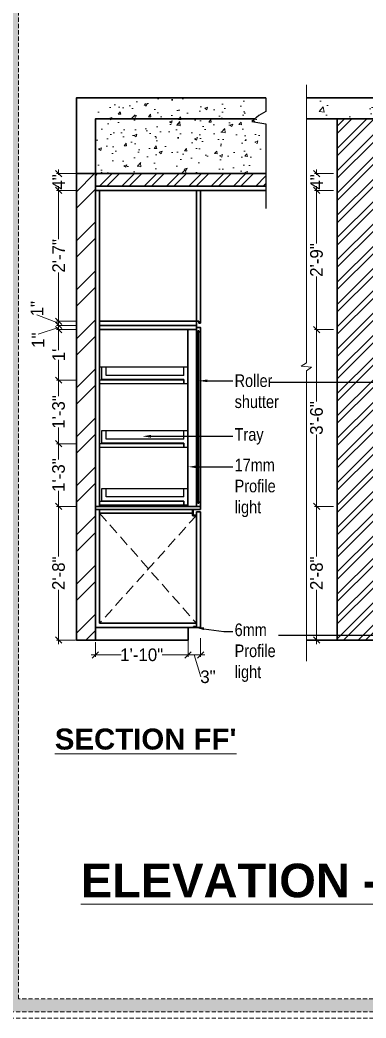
# Model space of a CAD drawing. Header units: millimetres. Extents: x 56222 to 3066687, y -650199 to -121287.
# Drawn here: x 140989.5 to 141071.8, y -185403.2 to -185165.7 of the extents above; entities that cross this region are included whole.
import ezdxf
from ezdxf import colors
from ezdxf.entities.mleader import LeaderData, LeaderLine
from ezdxf.math import Vec2, Vec3

# ---------------------------------------------------------------- set-up
doc = ezdxf.new("R2010")
doc.units = ezdxf.units.MM
doc.header["$MEASUREMENT"] = 0
doc.header["$PDMODE"] = 35
for name, pattern in [('DASHED', [0.75, 0.5, -0.25]), ('DASHED2', [0.375, 0.25, -0.125]), ('DASHEDX2', [1.5, 1, -0.5])]:
    doc.linetypes.add(name, pattern=pattern)
doc.layers.get('Defpoints').update_dxf_attribs({"color": 220})
doc.layers.add('AR HATCH-7', color=7, linetype='Continuous')
for name, color, linetype, lineweight in [('DIM.', 250, 'Continuous', 13), ('Dimension', 10, 'DASHEDX2', 20), ('FIRST FLOOR ( DW_RAIL )', 7, 'Continuous', 9), ('FURNITURE', 32, 'Continuous', 9), ('furniture dimensions', 1, 'DASHED', 0), ('FURNITURE-1', 252, 'Continuous', 13), ('GF FALSE CEILING', 6, 'Continuous', 35), ('hatch-wall', 8, 'Continuous', 9), ('Labelling', 1, 'Continuous', 25), ('SECTION ( SLAB PLine )', 104, 'Continuous', 30), ('Text', 7, 'Continuous', 15), ('wall', 7, 'Continuous', 30)]:
    doc.layers.add(name, color=color, linetype=linetype, lineweight=lineweight)
doc.layers.add('hatch', color=250, linetype='Continuous', lineweight=9, transparency=0.5)
doc.styles.add('century g', font='GOTHIC.TTF')
doc.styles.get("Standard").update_dxf_attribs({"font": 'arial.ttf', "height": 6})
doc.styles.add('style4', font='ARIALN.TTF')
doc.dimstyles.new('Archana', dxfattribs={"dimtxt": 2, "dimasz": 0.75, "dimexe": 0.5, "dimexo": 0.5, "dimgap": 0, "dimtad": 0, "dimzin": 0, "dimdsep": 46, "dimlunit": 4, "dimtxsty": 'century g', "dimblk": 'OBLIQUE', "dimcen": 0, "dimdle": 1, "dimclrd": 256, "dimclre": 256, "dimclrt": 256, "dimadec": 0, "dimazin": 0, "dimtfac": 1, "dimtofl": 0, "dimtmove": 1, "dimatfit": 3, "dimfxl": 1, "dimfxlon": 1, "dimtolj": 1, "dimtzin": 0, "dimlwd": -1, "dimlwe": -1, "dimarcsym": 0})

# ---------------------------------------------------------------- blocks, each defined once
blk = doc.blocks.new('_Oblique')
at = {"layer": 'wall', "color": 0, "lineweight": -2}
blk.add_line((-0.5, -0.5), (0.5, 0.5), dxfattribs=at)
blk = doc.blocks.new('*D277')
at = {"layer": 'Defpoints', "color": 0, "linetype": 'Continuous', "lineweight": 30, "transparency": 16777216}
for p in [(141060.01, -185281.46), (141074.92, -185281.46), (141073.92, -185313.26)]:
    blk.add_point(p, dxfattribs=at)
at = {"layer": 'furniture dimensions', "color": 5, "linetype": 'Continuous', "transparency": 16777216}
for p, q in [((141060.01, -185280.46), (141060.01, -185293.41)), ((141064.01, -185281.46), (141059.51, -185281.46)), ((141060.01, -185314.26), (141060.01, -185301.32))]:
    blk.add_line(p, q, dxfattribs=at)
at = {"layer": 'furniture dimensions', "color": 5, "linetype": 'ByBlock', "transparency": 16777216}
blk.add_line((141064.01, -185313.26), (141059.51, -185313.26), dxfattribs=at)
at = {"layer": 'furniture dimensions', "color": 5, "linetype": 'Continuous', "transparency": 16777216, "xscale": 1.5, "yscale": 1.5, "zscale": 1.5}
for p, rotation in [((141060.01, -185281.46), 90), ((141060.01, -185313.26), 270)]:
    blk.add_blockref('_Oblique', p, dxfattribs=dict(at, rotation=rotation))
at = {"layer": 'furniture dimensions', "linetype": 'Continuous', "lineweight": 0, "transparency": 16777216, "insert": (141060.01, -185297.36), "char_height": 3, "attachment_point": 5, "rotation": 90, "style": 'century g'}
blk.add_mtext('\\A1;2\'-8"', dxfattribs=at)
blk = doc.blocks.new('*D278')
at = {"layer": 'Defpoints', "color": 0, "linetype": 'Continuous', "lineweight": 30, "transparency": 16777216}
for p in [(141060.01, -185239.39), (141074.92, -185239.39), (141074.92, -185281.46)]:
    blk.add_point(p, dxfattribs=at)
at = {"layer": 'furniture dimensions', "color": 5, "linetype": 'Continuous', "transparency": 16777216}
for p, q in [((141064.01, -185239.39), (141059.51, -185239.39)), ((141060.01, -185238.39), (141060.01, -185256.48)), ((141060.01, -185282.46), (141060.01, -185264.37))]:
    blk.add_line(p, q, dxfattribs=at)
at = {"layer": 'furniture dimensions', "color": 5, "linetype": 'ByBlock', "transparency": 16777216}
blk.add_line((141064.01, -185281.46), (141059.51, -185281.46), dxfattribs=at)
at = {"layer": 'furniture dimensions', "color": 5, "linetype": 'Continuous', "transparency": 16777216, "xscale": 1.5, "yscale": 1.5, "zscale": 1.5}
for p, rotation in [((141060.01, -185239.39), 90), ((141060.01, -185281.46), 270)]:
    blk.add_blockref('_Oblique', p, dxfattribs=dict(at, rotation=rotation))
at = {"layer": 'furniture dimensions', "linetype": 'Continuous', "lineweight": 0, "transparency": 16777216, "insert": (141060.01, -185260.43), "char_height": 3, "attachment_point": 5, "rotation": 90, "style": 'century g'}
blk.add_mtext('\\A1;3\'-6"', dxfattribs=at)
blk = doc.blocks.new('*D279')
at = {"layer": 'Defpoints', "color": 0, "linetype": 'Continuous', "lineweight": 30, "transparency": 16777216}
for p in [(141060.01, -185206.26), (141074.92, -185206.26), (141074.92, -185239.39)]:
    blk.add_point(p, dxfattribs=at)
at = {"layer": 'furniture dimensions', "color": 5, "linetype": 'Continuous', "transparency": 16777216}
for p, q in [((141064.01, -185206.26), (141059.51, -185206.26)), ((141060.01, -185205.26), (141060.01, -185218.87)), ((141060.01, -185240.39), (141060.01, -185226.78))]:
    blk.add_line(p, q, dxfattribs=at)
at = {"layer": 'furniture dimensions', "color": 5, "linetype": 'ByBlock', "transparency": 16777216}
blk.add_line((141064.01, -185239.39), (141059.51, -185239.39), dxfattribs=at)
at = {"layer": 'furniture dimensions', "color": 5, "linetype": 'Continuous', "transparency": 16777216, "xscale": 1.5, "yscale": 1.5, "zscale": 1.5}
for p, rotation in [((141060.01, -185206.26), 90), ((141060.01, -185239.39), 270)]:
    blk.add_blockref('_Oblique', p, dxfattribs=dict(at, rotation=rotation))
at = {"layer": 'furniture dimensions', "linetype": 'Continuous', "lineweight": 0, "transparency": 16777216, "insert": (141060.01, -185222.83), "char_height": 3, "attachment_point": 5, "rotation": 90, "style": 'century g'}
blk.add_mtext('\\A1;2\'-9"', dxfattribs=at)
blk = doc.blocks.new('*D287')
at = {"layer": 'Defpoints', "color": 0, "linetype": 'Continuous', "lineweight": 30, "transparency": 16777216}
for p in [(141060.01, -185202.26), (141073.92, -185202.26), (141073.92, -185206.26)]:
    blk.add_point(p, dxfattribs=at)
at = {"layer": 'furniture dimensions', "color": 5, "linetype": 'Continuous', "transparency": 16777216}
for p, q in [((141060.01, -185201.26), (141060.01, -185202.56)), ((141064.01, -185202.26), (141059.51, -185202.26)), ((141060.01, -185207.26), (141060.01, -185205.97))]:
    blk.add_line(p, q, dxfattribs=at)
at = {"layer": 'furniture dimensions', "color": 5, "linetype": 'ByBlock', "transparency": 16777216}
blk.add_line((141064.01, -185206.26), (141059.51, -185206.26), dxfattribs=at)
at = {"layer": 'furniture dimensions', "color": 5, "linetype": 'Continuous', "transparency": 16777216, "xscale": 1.5, "yscale": 1.5, "zscale": 1.5}
for p, rotation in [((141060.01, -185202.26), 90), ((141060.01, -185206.26), 270)]:
    blk.add_blockref('_Oblique', p, dxfattribs=dict(at, rotation=rotation))
at = {"layer": 'furniture dimensions', "linetype": 'Continuous', "lineweight": 0, "transparency": 16777216, "insert": (141060.01, -185204.26), "char_height": 3, "attachment_point": 5, "rotation": 90, "style": 'century g'}
blk.add_mtext('\\A1;4"', dxfattribs=at)
blk = doc.blocks.new('*D462')
at = {"layer": 'Defpoints', "color": 0, "linetype": 'Continuous', "lineweight": 30, "transparency": 16777216}
for p in [(140998.71, -185281.46), (141010.83, -185281.46, 0.13), (141010.82, -185313.26, 0.13)]:
    blk.add_point(p, dxfattribs=at)
at = {"layer": 'furniture dimensions', "color": 5, "linetype": 'Continuous', "transparency": 16777216}
for p, q in [((140998.71, -185280.46), (140998.71, -185293.41)), ((141002.71, -185281.46), (140998.21, -185281.46)), ((140998.71, -185314.26), (140998.71, -185301.32))]:
    blk.add_line(p, q, dxfattribs=at)
at = {"layer": 'furniture dimensions', "color": 5, "linetype": 'ByBlock', "transparency": 16777216}
blk.add_line((141002.71, -185313.26), (140998.21, -185313.26), dxfattribs=at)
at = {"layer": 'furniture dimensions', "color": 5, "linetype": 'Continuous', "transparency": 16777216, "xscale": 1.5, "yscale": 1.5, "zscale": 1.5}
for p, rotation in [((140998.71, -185281.46), 90), ((140998.71, -185313.26), 270)]:
    blk.add_blockref('_Oblique', p, dxfattribs=dict(at, rotation=rotation))
at = {"layer": 'furniture dimensions', "linetype": 'Continuous', "lineweight": 0, "transparency": 16777216, "insert": (140998.71, -185297.36), "char_height": 3, "attachment_point": 5, "rotation": 90, "style": 'century g'}
blk.add_mtext('\\A1;2\'-8"', dxfattribs=at)
blk = doc.blocks.new('*D463')
at = {"layer": 'Defpoints', "color": 0, "linetype": 'Continuous', "lineweight": 30, "transparency": 16777216}
for p in [(140998.71, -185266.55), (141010.82, -185266.55, 0.13), (141010.82, -185281.46, 0.13)]:
    blk.add_point(p, dxfattribs=at)
at = {"layer": 'furniture dimensions', "color": 5, "linetype": 'Continuous', "transparency": 16777216}
for p, q in [((140998.71, -185265.55), (140998.71, -185270.28)), ((141002.71, -185266.55), (140998.21, -185266.55)), ((140998.71, -185282.46), (140998.71, -185277.72))]:
    blk.add_line(p, q, dxfattribs=at)
at = {"layer": 'furniture dimensions', "color": 5, "linetype": 'ByBlock', "transparency": 16777216}
blk.add_line((141002.71, -185281.46), (140998.21, -185281.46), dxfattribs=at)
at = {"layer": 'furniture dimensions', "color": 5, "linetype": 'Continuous', "transparency": 16777216, "xscale": 1.5, "yscale": 1.5, "zscale": 1.5}
for p, rotation in [((140998.71, -185266.55), 90), ((140998.71, -185281.46), 270)]:
    blk.add_blockref('_Oblique', p, dxfattribs=dict(at, rotation=rotation))
at = {"layer": 'furniture dimensions', "linetype": 'Continuous', "lineweight": 0, "transparency": 16777216, "insert": (140998.71, -185274), "char_height": 3, "attachment_point": 5, "rotation": 90, "style": 'century g'}
blk.add_mtext('\\A1;1\'-3"', dxfattribs=at)
blk = doc.blocks.new('*D464')
at = {"layer": 'Defpoints', "color": 0, "linetype": 'Continuous', "lineweight": 30, "transparency": 16777216}
for p in [(140998.71, -185251.42), (141010.82, -185251.42, 0.13), (141010.82, -185266.55, 0.13)]:
    blk.add_point(p, dxfattribs=at)
at = {"layer": 'furniture dimensions', "color": 5, "linetype": 'Continuous', "transparency": 16777216}
for p, q in [((141002.71, -185251.42), (140998.21, -185251.42)), ((140998.71, -185250.42), (140998.71, -185255.26)), ((140998.71, -185267.55), (140998.71, -185262.71))]:
    blk.add_line(p, q, dxfattribs=at)
at = {"layer": 'furniture dimensions', "color": 5, "linetype": 'ByBlock', "transparency": 16777216}
blk.add_line((141002.71, -185266.55), (140998.21, -185266.55), dxfattribs=at)
at = {"layer": 'furniture dimensions', "color": 5, "linetype": 'Continuous', "transparency": 16777216, "xscale": 1.5, "yscale": 1.5, "zscale": 1.5}
for p, rotation in [((140998.71, -185251.42), 90), ((140998.71, -185266.55), 270)]:
    blk.add_blockref('_Oblique', p, dxfattribs=dict(at, rotation=rotation))
at = {"layer": 'furniture dimensions', "linetype": 'Continuous', "lineweight": 0, "transparency": 16777216, "insert": (140998.71, -185258.99), "char_height": 3, "attachment_point": 5, "rotation": 90, "style": 'century g'}
blk.add_mtext('\\A1;1\'-3"', dxfattribs=at)
blk = doc.blocks.new('*D465')
at = {"layer": 'Defpoints', "color": 0, "linetype": 'Continuous', "lineweight": 30, "transparency": 16777216}
for p in [(140998.71, -185239.39), (141011.57, -185239.39, 0.13), (141011.57, -185251.42, 0.13)]:
    blk.add_point(p, dxfattribs=at)
at = {"layer": 'furniture dimensions', "color": 5, "linetype": 'Continuous', "transparency": 16777216}
for p, q in [((141002.71, -185239.39), (140998.21, -185239.39)), ((140998.71, -185238.39), (140998.71, -185244.27)), ((140998.71, -185252.42), (140998.71, -185246.55))]:
    blk.add_line(p, q, dxfattribs=at)
at = {"layer": 'furniture dimensions', "color": 5, "linetype": 'ByBlock', "transparency": 16777216}
blk.add_line((141002.71, -185251.42), (140998.21, -185251.42), dxfattribs=at)
at = {"layer": 'furniture dimensions', "color": 5, "linetype": 'Continuous', "transparency": 16777216, "xscale": 1.5, "yscale": 1.5, "zscale": 1.5}
for p, rotation in [((140998.71, -185239.39), 90), ((140998.71, -185251.42), 270)]:
    blk.add_blockref('_Oblique', p, dxfattribs=dict(at, rotation=rotation))
at = {"layer": 'furniture dimensions', "linetype": 'Continuous', "lineweight": 0, "transparency": 16777216, "insert": (140998.71, -185245.41), "char_height": 3, "attachment_point": 5, "rotation": 90, "style": 'century g'}
blk.add_mtext("\\A1;1'", dxfattribs=at)
blk = doc.blocks.new('*D466')
at = {"layer": 'Defpoints', "color": 0, "linetype": 'Continuous', "lineweight": 30, "transparency": 16777216}
for p in [(140998.71, -185238.39), (141010.82, -185239.39, 0.13), (141011.04, -185238.39, 0.13)]:
    blk.add_point(p, dxfattribs=at)
at = {"layer": 'furniture dimensions', "color": 5, "linetype": 'Continuous', "transparency": 16777216}
for p, q in [((140998.71, -185240.39), (140998.71, -185237.39)), ((140998.71, -185238.89), (140993.82, -185240.44)), ((141002.71, -185238.39), (140998.21, -185238.39))]:
    blk.add_line(p, q, dxfattribs=at)
at = {"layer": 'furniture dimensions', "color": 5, "linetype": 'ByBlock', "transparency": 16777216}
blk.add_line((141002.71, -185239.39), (140998.21, -185239.39), dxfattribs=at)
at = {"layer": 'furniture dimensions', "color": 5, "linetype": 'Continuous', "transparency": 16777216, "xscale": 1.5, "yscale": 1.5, "zscale": 1.5}
for p, rotation in [((140998.71, -185238.39), 90), ((140998.71, -185239.39), 270)]:
    blk.add_blockref('_Oblique', p, dxfattribs=dict(at, rotation=rotation))
at = {"layer": 'furniture dimensions', "linetype": 'Continuous', "lineweight": 0, "transparency": 16777216, "insert": (140993.82, -185241.9), "char_height": 3, "attachment_point": 5, "rotation": 90, "style": 'century g'}
blk.add_mtext('\\A1;1"', dxfattribs=at)
blk = doc.blocks.new('*D460')
at = {"layer": 'Defpoints', "color": 0, "linetype": 'Continuous', "lineweight": 30, "transparency": 16777216}
for p in [(140998.71, -185237.39), (141013, -185237.39, 0.13), (141012.58, -185238.39, 0.13)]:
    blk.add_point(p, dxfattribs=at)
at = {"layer": 'furniture dimensions', "color": 5, "linetype": 'Continuous', "transparency": 16777216}
for p, q in [((140998.71, -185237.89), (140993.58, -185235.86)), ((141002.71, -185237.39), (140998.21, -185237.39)), ((140998.71, -185239.39), (140998.71, -185236.39))]:
    blk.add_line(p, q, dxfattribs=at)
at = {"layer": 'furniture dimensions', "color": 5, "linetype": 'ByBlock', "transparency": 16777216}
blk.add_line((141002.71, -185238.39), (140998.21, -185238.39), dxfattribs=at)
at = {"layer": 'furniture dimensions', "color": 5, "linetype": 'Continuous', "transparency": 16777216, "xscale": 1.5, "yscale": 1.5, "zscale": 1.5}
for p, rotation in [((140998.71, -185237.39), 90), ((140998.71, -185238.39), 270)]:
    blk.add_blockref('_Oblique', p, dxfattribs=dict(at, rotation=rotation))
at = {"layer": 'furniture dimensions', "linetype": 'Continuous', "lineweight": 0, "transparency": 16777216, "insert": (140993.58, -185234.41), "char_height": 3, "attachment_point": 5, "rotation": 90, "style": 'century g'}
blk.add_mtext('\\A1;1"', dxfattribs=at)
blk = doc.blocks.new('*D461')
at = {"layer": 'Defpoints', "color": 0, "linetype": 'Continuous', "lineweight": 30, "transparency": 16777216}
for p in [(140998.71, -185206.26), (141011.82, -185206.26, 0.13), (141011.82, -185237.39, 0.13)]:
    blk.add_point(p, dxfattribs=at)
at = {"layer": 'furniture dimensions', "color": 5, "linetype": 'Continuous', "transparency": 16777216}
for p, q in [((141002.71, -185206.26), (140998.21, -185206.26)), ((140998.71, -185205.26), (140998.71, -185217.87)), ((140998.71, -185238.39), (140998.71, -185225.78))]:
    blk.add_line(p, q, dxfattribs=at)
at = {"layer": 'furniture dimensions', "color": 5, "linetype": 'ByBlock', "transparency": 16777216}
blk.add_line((141002.71, -185237.39), (140998.21, -185237.39), dxfattribs=at)
at = {"layer": 'furniture dimensions', "color": 5, "linetype": 'Continuous', "transparency": 16777216, "xscale": 1.5, "yscale": 1.5, "zscale": 1.5}
for p, rotation in [((140998.71, -185206.26), 90), ((140998.71, -185237.39), 270)]:
    blk.add_blockref('_Oblique', p, dxfattribs=dict(at, rotation=rotation))
at = {"layer": 'furniture dimensions', "linetype": 'Continuous', "lineweight": 0, "transparency": 16777216, "insert": (140998.71, -185221.83), "char_height": 3, "attachment_point": 5, "rotation": 90, "style": 'century g'}
blk.add_mtext('\\A1;2\'-7"', dxfattribs=at)
blk = doc.blocks.new('*D467')
at = {"layer": 'Defpoints', "color": 0, "linetype": 'Continuous', "lineweight": 30, "transparency": 16777216}
for p in [(140998.71, -185202.26), (141010.82, -185202.26, 0.13), (141010.82, -185206.26, 0.13)]:
    blk.add_point(p, dxfattribs=at)
at = {"layer": 'furniture dimensions', "color": 5, "linetype": 'Continuous', "transparency": 16777216}
for p, q in [((140998.71, -185201.26), (140998.71, -185202.56)), ((141002.71, -185202.26), (140998.21, -185202.26)), ((140998.71, -185207.26), (140998.71, -185205.97))]:
    blk.add_line(p, q, dxfattribs=at)
at = {"layer": 'furniture dimensions', "color": 5, "linetype": 'ByBlock', "transparency": 16777216}
blk.add_line((141002.71, -185206.26), (140998.21, -185206.26), dxfattribs=at)
at = {"layer": 'furniture dimensions', "color": 5, "linetype": 'Continuous', "transparency": 16777216, "xscale": 1.5, "yscale": 1.5, "zscale": 1.5}
for p, rotation in [((140998.71, -185202.26), 90), ((140998.71, -185206.26), 270)]:
    blk.add_blockref('_Oblique', p, dxfattribs=dict(at, rotation=rotation))
at = {"layer": 'furniture dimensions', "linetype": 'Continuous', "lineweight": 0, "transparency": 16777216, "insert": (140998.71, -185204.26), "char_height": 3, "attachment_point": 5, "rotation": 90, "style": 'century g'}
blk.add_mtext('\\A1;4"', dxfattribs=at)
blk = doc.blocks.new('*D487')
at = {"layer": 'Defpoints', "color": 0, "linetype": 'Continuous', "lineweight": 30, "transparency": 16777216}
for p in [(141007.45, -185313.26, 0.13), (141029.47, -185313.26), (141029.47, -185316.78)]:
    blk.add_point(p, dxfattribs=at)
at = {"layer": 'furniture dimensions', "color": 5, "linetype": 'ByBlock', "transparency": 16777216}
blk.add_line((141007.45, -185313.76), (141007.45, -185317.28), dxfattribs=at)
at = {"layer": 'furniture dimensions', "color": 5, "linetype": 'Continuous', "transparency": 16777216}
for p, q in [((141029.47, -185313.76), (141029.47, -185317.28)), ((141006.45, -185316.78), (141013.58, -185316.78)), ((141030.47, -185316.78), (141023.34, -185316.78))]:
    blk.add_line(p, q, dxfattribs=at)
at = {"layer": 'furniture dimensions', "color": 5, "linetype": 'Continuous', "transparency": 16777216, "xscale": 1.5, "yscale": 1.5, "zscale": 1.5, "rotation": 180}
blk.add_blockref('_Oblique', (141007.45, -185316.78), dxfattribs=at)
at = {"layer": 'furniture dimensions', "color": 5, "linetype": 'Continuous', "transparency": 16777216, "xscale": 1.5, "yscale": 1.5, "zscale": 1.5}
blk.add_blockref('_Oblique', (141029.47, -185316.78), dxfattribs=at)
at = {"layer": 'furniture dimensions', "linetype": 'Continuous', "lineweight": 0, "transparency": 16777216, "insert": (141018.46, -185316.78), "char_height": 3, "attachment_point": 5, "style": 'century g'}
blk.add_mtext('\\A1;1\'-10"', dxfattribs=at)
blk = doc.blocks.new('*D488')
at = {"layer": 'Defpoints', "color": 0, "linetype": 'Continuous', "lineweight": 30, "transparency": 16777216}
for p in [(141029.47, -185310.27, 0.13), (141032.45, -185309.64, 0.13), (141032.45, -185316.78)]:
    blk.add_point(p, dxfattribs=at)
at = {"layer": 'furniture dimensions', "color": 5, "linetype": 'ByBlock', "transparency": 16777216}
blk.add_line((141029.47, -185312.78), (141029.47, -185317.28), dxfattribs=at)
at = {"layer": 'furniture dimensions', "color": 5, "linetype": 'Continuous', "transparency": 16777216}
for p, q in [((141032.45, -185312.78), (141032.45, -185317.28)), ((141028.47, -185316.78), (141033.45, -185316.78)), ((141030.96, -185316.78), (141032.53, -185322.01))]:
    blk.add_line(p, q, dxfattribs=at)
at = {"layer": 'furniture dimensions', "color": 5, "linetype": 'Continuous', "transparency": 16777216, "xscale": 1.5, "yscale": 1.5, "zscale": 1.5, "rotation": 180}
blk.add_blockref('_Oblique', (141029.47, -185316.78), dxfattribs=at)
at = {"layer": 'furniture dimensions', "color": 5, "linetype": 'Continuous', "transparency": 16777216, "xscale": 1.5, "yscale": 1.5, "zscale": 1.5}
blk.add_blockref('_Oblique', (141032.45, -185316.78), dxfattribs=at)
at = {"layer": 'furniture dimensions', "linetype": 'Continuous', "lineweight": 0, "transparency": 16777216, "insert": (141034.21, -185322.01), "char_height": 3, "attachment_point": 5, "style": 'century g'}
blk.add_mtext('\\A1;3"', dxfattribs=at)

msp = doc.modelspace()

# ---------------------------------------------------------------- hatches: boundary and pattern name
at = {"layer": 'AR HATCH-7', "lineweight": 18, "true_color": 0x939598, "transparency": 33554687}
h = msp.add_hatch(dxfattribs=at)
h.set_pattern_fill('ANSI32', color=252, scale=10)
h.set_pattern_definition([(45, (1971.2683, -1101.4743), (-2.65165043, 2.65165043), []), (45, (1973.036, -1101.4743), (-2.65165043, 2.65165043), [])])
h.paths.add_polyline_path([(141073.92, -185189.26), (141064.92, -185189.26), (141064.92, -185313.26), (141073.92, -185313.26)])
at = {"layer": 'Dimension', "true_color": 0xd39e00}
h = msp.add_hatch(color=42, dxfattribs=at)
h.paths.add_polyline_path([(140986.15, -185097.29), (140986.15, -185401.68), (141418.59, -185401.68), (141418.59, -185097.29)])
h.paths.add_polyline_path([(140989.19, -185100.33), (141415.55, -185100.33), (141415.55, -185398.64), (140989.19, -185398.64)], flags=16)
at = {"layer": 'FURNITURE', "lineweight": 20, "true_color": 0x636466}
h = msp.add_hatch(dxfattribs=at)
h.set_pattern_fill('AR-CONC', color=251)
h.set_pattern_definition([(50, (11587.275, -203725.9746), (7.17260183, -0.62752135), [0.75, -8.25]), (355, (11587.275, -203725.975), (-1.38751334, 7.52192134), [0.6, -6.6]), (100.4514445, (11587.873, -203726.027), (5.78508847, 6.8943999), [0.6374019, -7.0114211]), (46.1842, (11587.275, -203723.975), (10.6724133, -1.6551928), [1.125, -12.375]), (96.6356355, (11588.165, -203724.113), (9.34661946, 9.741186), [0.9561034, -10.5171376]), (351.184164, (11587.275, -203723.975), (9.34661945, 9.741186), [0.9, -9.9]), (21, (11588.275, -203724.4746), (5.96907052, -4.0261889), [0.75, -8.25]), (326, (11588.275, -203724.475), (2.4331533, 7.25150045), [0.6, -6.6]), (71.451445, (11588.7727, -203724.81), (8.40222377, 3.22531153), [0.6374019, -7.0114211]), (37.5, (11587.2752, -203725.9746), (0.121598553, 3.32893854), [0, -6.52, 0, -6.7, 0, -6.625]), (7.5, (11587.2752, -203725.9746), (2.63069537, 3.94411712), [0, -3.82, 0, -6.37, 0, -2.525]), (327.5, (11585.0452, -203725.9746), (5.33822436, -0.22554872), [0, -2.5, 0, -7.8, 0, -10.35]), (317.5, (11584.045, -203725.9746), (5.8318617, 1.00104982), [0, -3.25, 0, -5.18, 0, -7.35])])
h.paths.add_polyline_path([(141147.42, -185203.26), (141142.9, -185203.26), (141142.9, -185203.3)])
h.paths.add_polyline_path([(141047.06, -185202.26), (141047.06, -185184.26), (141007.82, -185184.26), (141007.82, -185202.26), (140998.9, -185202.26), (140998.9, -185202.27)])
at = {"layer": 'FURNITURE-1', "lineweight": 18, "true_color": 0xc7c8ca}
h = msp.add_hatch(dxfattribs=at)
h.set_pattern_fill('AR-CONC', color=9, scale=2)
h.set_pattern_definition([(50, (1971.268, -1104.474), (14.34520365, -1.2550427), [1.5, -16.5]), (355, (1971.268, -1104.474), (-2.7750267, 15.0438427), [1.2, -13.2]), (100.4514445, (1972.464, -1104.579), (11.5701769, 13.7887998), [1.2748038, -14.0228422]), (46.1842, (1971.268, -1100.474), (21.3448266, -3.3103856), [2.25, -24.75]), (96.635635, (1973.047, -1100.75), (18.693239, 19.482372), [1.9122068, -21.0342752]), (351.184164, (1971.268, -1100.474), (18.693239, 19.482372), [1.8, -19.8]), (21, (1973.268, -1101.474), (11.93814104, -8.0523778), [1.5, -16.5]), (326, (1973.268, -1101.474), (4.8663066, 14.5030009), [1.2, -13.2]), (71.451445, (1974.263, -1102.145), (16.8044475, 6.45062306), [1.2748038, -14.0228422]), (37.5, (1971.2683, -1104.4743), (0.24319711, 6.65787708), [0, -13.04, 0, -13.4, 0, -13.25]), (7.5, (1971.268, -1104.474), (5.26139075, 7.88823424), [0, -7.64, 0, -12.74, 0, -5.05]), (327.5, (1966.8083, -1104.474), (10.67644872, -0.45109743), [0, -5, 0, -15.6, 0, -20.7]), (317.5, (1964.808, -1104.474), (11.6637234, 2.00209965), [0, -6.5, 0, -10.36, 0, -14.7])])
h.paths.add_polyline_path([(141130.92, -185189.26), (141202.92, -185189.26), (141202.92, -185197.59), (141211.92, -185197.59), (141211.92, -185189.26), (141214.45, -185189.26), (141214.45, -185184.26), (141057.63, -185184.26), (141057.63, -185189.26), (141073.92, -185189.26), (141073.92, -185202.26), (141130.92, -185202.26)])
at = {"layer": 'FURNITURE-1', "lineweight": 30, "transparency": 33554572}
h = msp.add_hatch(dxfattribs=at)
h.set_pattern_fill('ANSI32', color=6, scale=10)
h.set_pattern_definition([(45, (-103.7183, 0), (-2.65165043, 2.65165043), []), (45, (-101.9505, 0), (-2.65165043, 2.65165043), [])])
h.paths.add_polyline_path([(141047.98, -185202.26), (141007.45, -185202.26), (141007.45, -185205.26), (141047.98, -185205.26)])
at = {"layer": 'hatch-wall'}
h = msp.add_hatch(dxfattribs=at)
h.set_pattern_fill('ANSI32', color=256, scale=22)
h.set_pattern_definition([(45, (12786.1185, -202129.3865), (-5.83363094, 5.83363094), []), (45, (12790.0076, -202129.3865), (-5.83363094, 5.83363094), [])])
h.paths.add_polyline_path([(141007.45, -185202.26), (141002.93, -185202.26), (141002.93, -185313.26), (141007.45, -185313.26)])

# ---------------------------------------------------------------- linework, layer by layer
at = {"layer": 'Dimension', "color": 42, "true_color": 0xd39e00, "elevation": 0.13}
for points in [[(140984.63, -185095.78), (141420.1, -185095.78), (141420.1, -185403.19), (140984.63, -185403.19)], [(140986.15, -185097.29), (141418.59, -185097.29), (141418.59, -185401.68), (140986.15, -185401.68)], [(140989.19, -185100.33), (141415.55, -185100.33), (141415.55, -185398.64), (140989.19, -185398.64)]]:
    msp.add_lwpolyline(points, close=True, dxfattribs=at)
at = {"layer": 'FIRST FLOOR ( DW_RAIL )', "lineweight": 0}
msp.add_line((141031.45, -185310.27, 0.13), (141032.45, -185310.26, 0.13), dxfattribs=at)
at = {"layer": 'FURNITURE', "linetype": 'ByBlock', "lineweight": -3}
for p, q in [((141047.98, -185184.26, 0.13), (141047.98, -185187.51, 0.13)), ((141047.98, -185187.51, 0.13), (141046.26, -185188.42, 0.13)), ((141046.26, -185188.42, 0.13), (141044.62, -185189.88, 0.13)), ((141044.62, -185189.88, 0.13), (141047.98, -185190.45, 0.13)), ((141047.98, -185190.45, 0.13), (141047.98, -185210.6, 0.13))]:
    msp.add_line(p, q, dxfattribs=at)
at = {"layer": 'FURNITURE', "lineweight": 30}
for p, q in [((141007.45, -185206.26, 0.13), (141007.45, -185313.26, 0.13)), ((141008.45, -185206.26, 0.13), (141008.45, -185228.76, 0.13)), ((141031.45, -185206.26, 0.13), (141031.45, -185237.39, 0.13)), ((141032.45, -185237.89, 0.13), (141032.45, -185206.26, 0.13)), ((141008.45, -185281.46, 0.13), (141008.45, -185228.76, 0.13)), ((141031.45, -185237.39, 0.13), (141008.45, -185237.39, 0.13)), ((141031.45, -185237.39, 0.13), (141031.45, -185237.39, 0.13)), ((141031.45, -185237.39, 0.13), (141031.45, -185237.39, 0.13)), ((141031.45, -185237.39, 0.13), (141032.07, -185237.39, 0.13)), ((141031.45, -185239.89, 0.13), (141031.45, -185237.39, 0.13)), ((141032.07, -185237.89, 0.13), (141032.07, -185237.39, 0.13)), ((141031.45, -185238.39, 0.13), (141008.45, -185238.39, 0.13)), ((141031.45, -185239.39, 0.13), (141008.45, -185239.39, 0.13)), ((141032.45, -185238.89, 0.13), (141031.45, -185238.89, 0.13)), ((141031.45, -185239.39, 0.13), (141031.45, -185281.46, 0.13)), ((141032.45, -185237.89, 0.13), (141032.07, -185237.89, 0.13)), ((141032.45, -185238.89, 0.13), (141032.45, -185281.46, 0.13)), ((141031.45, -185280.46, 0.13), (141031.45, -185281.46, 0.13)), ((141031.45, -185280.46, 0.13), (141031.45, -185281.46, 0.13)), ((141008.45, -185283.01, 0.13), (141008.45, -185282.21, 0.13)), ((141032.45, -185281.46, 0.13), (141031.45, -185281.46, 0.13)), ((141031.45, -185281.46, 0.13), (141031.45, -185281.46, 0.13)), ((141030.5, -185283.06, 0.13), (141008.45, -185283.05, 0.13)), ((141030.74, -185310, 0.13), (141031.17, -185310, 0.13)), ((141030.74, -185310, 0.13), (141030.74, -185310.27, 0.13)), ((141031.17, -185310, 0.13), (141031.17, -185310.27, 0.13))]:
    msp.add_line(p, q, dxfattribs=at)
at = {"layer": 'FURNITURE'}
msp.add_line((141007.45, -185211.25, 0.13), (141007.45, -185313.26, 0.13), dxfattribs=at)
at = {"layer": 'FURNITURE', "color": 3, "lineweight": 30}
msp.add_line((141029.45, -185239.39, 0.13), (141029.45, -185281.46, 0.13), dxfattribs=at)
at = {"layer": 'FURNITURE', "linetype": 'ByBlock', "lineweight": 30}
for p, q in [((141032.07, -185239.64, 0.13), (141031.83, -185239.64, 0.13)), ((141031.83, -185239.64, 0.13), (141031.83, -185239.89, 0.13)), ((141032.07, -185239.89, 0.13), (141032.07, -185239.64, 0.13)), ((141031.83, -185280.71, 0.13), (141031.83, -185280.46, 0.13)), ((141032.07, -185280.46, 0.13), (141032.07, -185280.71, 0.13)), ((141032.07, -185280.71, 0.13), (141031.83, -185280.71, 0.13)), ((141032.45, -185281.46, 0.13), (141032.45, -185282.21, 0.13))]:
    msp.add_line(p, q, dxfattribs=at)
at = {"layer": 'FURNITURE', "lineweight": 30, "ltscale": 0.4}
for p, q in [((141032.45, -185281.46, 0.13), (141007.45, -185281.45, 0.13)), ((141007.45, -185281.76, 0.13), (141007.45, -185313.26, 0.13)), ((141032.45, -185282.21, 0.13), (141007.45, -185282.21, 0.13)), ((141031.45, -185310.26, 0.13), (141031.45, -185282.76, 0.13)), ((141031.45, -185282.76, 0.13), (141032.45, -185282.76, 0.13)), ((141032.45, -185310.26, 0.13), (141032.45, -185282.76, 0.13)), ((141008.45, -185283.05, 0.13), (141008.45, -185309.27, 0.13)), ((141008.45, -185310.26, 0.13), (141007.45, -185310.26, 0.13)), ((141032.45, -185310.27, 0.13), (141007.45, -185310.27, 0.13)), ((141031.45, -185309.27, 0.13), (141008.45, -185309.27, 0.13)), ((141008.45, -185310.26, 0.13), (141008.45, -185310.27, 0.13)), ((141029.47, -185313.26), (141029.47, -185310.27, 0.13)), ((141029.47, -185313.26), (141007.45, -185313.26, 0.13))]:
    msp.add_line(p, q, dxfattribs=at)
at = {"layer": 'FURNITURE', "lineweight": 0}
for p, q in [((141032.45, -185281.46, 0.13), (141007.45, -185281.46, 0.13)), ((141030.5, -185283.06, 0.13), (141008.45, -185283.05, 0.13))]:
    msp.add_line(p, q, dxfattribs=at)
at = {"layer": 'FURNITURE', "linetype": 'ByBlock', "lineweight": 30, "elevation": 0.13}
for points in [[(141031.83, -185239.89), (141031.45, -185239.89), (141031.45, -185238.89), (141032.45, -185238.89), (141032.45, -185239.89), (141032.07, -185239.89)], [(141031.83, -185280.46), (141031.45, -185280.46), (141031.45, -185281.46), (141032.45, -185281.46), (141032.45, -185280.46), (141032.07, -185280.46)]]:
    msp.add_lwpolyline(points, dxfattribs=at)
at = {"layer": 'FURNITURE', "lineweight": 30, "ltscale": 0.4, "elevation": 0.13}
msp.add_lwpolyline([(141031.45, -185283.51), (141030.9, -185283.51, -0.414214), (141030.7, -185283.31), (141030.7, -185282.21), (141030.5, -185282.21), (141030.5, -185283.51, 0.414214), (141030.7, -185283.71), (141031.45, -185283.71)], format="xyb", close=True, dxfattribs=at)
at = {"layer": 'FURNITURE', "color": 3, "lineweight": 30, "elevation": 0.13}
msp.add_lwpolyline([(141030.75, -185310.01), (141031.15, -185310.01), (141031.15, -185310.27), (141030.75, -185310.27)], close=True, dxfattribs=at)
at = {"layer": 'furniture dimensions', "color": 4, "linetype": 'ByBlock'}
for p, q in [((141031.83, -185239.64, 0.13), (141031.83, -185280.46, 0.13)), ((141032.07, -185239.64, 0.13), (141032.07, -185280.71, 0.13))]:
    msp.add_line(p, q, dxfattribs=at)
at = {"layer": 'FURNITURE-1', "linetype": 'ByBlock', "lineweight": 25}
for p, q in [((141008.45, -185248.26, 0.13), (141029.45, -185248.26, 0.13)), ((141008.99, -185251.29, 0.13), (141008.99, -185248.29, 0.13)), ((141009.99, -185250.29, 0.13), (141009.99, -185248.29, 0.13)), ((141028.45, -185250.29, 0.13), (141028.45, -185248.29, 0.13)), ((141029.45, -185252.29, 0.13), (141029.45, -185248.29, 0.13)), ((141028.36, -185251.42, 0.13), (141008.45, -185251.42, 0.13)), ((141028.45, -185251.29, 0.13), (141008.99, -185251.29, 0.13)), ((141028.45, -185250.29, 0.13), (141009.99, -185250.29, 0.13)), ((141028.36, -185251.42, 0.13), (141028.36, -185252.29, 0.13)), ((141028.45, -185251.29, 0.13), (141028.45, -185252.29, 0.13)), ((141028.36, -185252.29, 0.13), (141008.45, -185252.29, 0.13)), ((141029.45, -185252.29, 0.13), (141028.45, -185252.29, 0.13)), ((141008.99, -185263.42, 0.13), (141029.45, -185263.42, 0.13)), ((141008.99, -185266.42, 0.13), (141008.99, -185263.42, 0.13)), ((141009.99, -185265.42, 0.13), (141009.99, -185263.42, 0.13)), ((141028.45, -185265.42, 0.13), (141028.45, -185263.42, 0.13)), ((141029.45, -185267.42, 0.13), (141029.45, -185263.42, 0.13)), ((141028.45, -185265.42, 0.13), (141009.99, -185265.42, 0.13)), ((141028.36, -185266.55, 0.13), (141008.45, -185266.55, 0.13)), ((141028.36, -185267.42, 0.13), (141008.45, -185267.42, 0.13)), ((141028.45, -185266.42, 0.13), (141008.99, -185266.42, 0.13)), ((141028.36, -185266.55, 0.13), (141028.36, -185267.42, 0.13)), ((141028.45, -185266.42, 0.13), (141028.45, -185267.42, 0.13)), ((141029.45, -185267.42, 0.13), (141028.45, -185267.42, 0.13)), ((141008.99, -185277.17, 0.13), (141029.45, -185277.17, 0.13)), ((141008.99, -185280.17, 0.13), (141008.99, -185277.17, 0.13)), ((141009.99, -185279.17, 0.13), (141009.99, -185277.17, 0.13)), ((141028.45, -185279.17, 0.13), (141028.45, -185277.17, 0.13)), ((141029.45, -185281.17, 0.13), (141029.45, -185277.17, 0.13)), ((141028.36, -185280.3, 0.13), (141008.45, -185280.3, 0.13)), ((141028.45, -185280.17, 0.13), (141008.99, -185280.17, 0.13)), ((141028.45, -185279.17, 0.13), (141009.99, -185279.17, 0.13)), ((141028.36, -185280.3, 0.13), (141028.36, -185281.17, 0.13)), ((141028.45, -185280.17, 0.13), (141028.45, -185281.17, 0.13)), ((141028.36, -185281.17, 0.13), (141008.45, -185281.17, 0.13)), ((141029.45, -185281.17, 0.13), (141028.45, -185281.17, 0.13))]:
    msp.add_line(p, q, dxfattribs=at)
at = {"layer": 'GF FALSE CEILING'}
for p, q in [((141007.45, -185205.26, 0.13), (141047.98, -185205.26, 0.13)), ((141007.45, -185206.26, 0.13), (141047.98, -185206.26, 0.13))]:
    msp.add_line(p, q, dxfattribs=at)
at = {"layer": 'hatch', "lineweight": 35, "transparency": 33554687, "elevation": 0.13}
for points in [[(141064.92, -185189.26), (141073.92, -185189.26), (141073.92, -185313.26), (141064.92, -185313.26)], [(141007.45, -185313.26), (141002.93, -185313.26), (141002.93, -185202.26), (141007.45, -185202.26)]]:
    msp.add_lwpolyline(points, close=True, dxfattribs=at)
at = {"layer": 'Labelling', "color": 251, "linetype": 'DASHED2', "lineweight": 0, "ltscale": 10, "true_color": 0x636466}
for p, q in [((141008.45, -185283.05, 0.13), (141031.45, -185309.27, 0.13)), ((141031.45, -185283.61, 0.13), (141008.45, -185309.27, 0.13))]:
    msp.add_line(p, q, dxfattribs=at)
at = {"layer": 'SECTION ( SLAB PLine )', "color": 1}
for p, q in [((141057.63, -185184.26, 0.13), (141214.45, -185184.26, 0.13)), ((141057.63, -185189.26, 0.13), (141073.92, -185189.26, 0.13)), ((141007.45, -185202.26, 0.13), (141047.98, -185202.26, 0.13)), ((141057.63, -185313.26, 0.13), (141214.45, -185313.26, 0.13))]:
    msp.add_line(p, q, dxfattribs=at)
at = {"layer": 'SECTION ( SLAB PLine )', "color": 1, "elevation": 0.13}
msp.add_lwpolyline([(141047.98, -185184.26), (141002.93, -185184.26), (141002.93, -185202.26), (141007.45, -185202.26), (141007.45, -185189.26), (141045.31, -185189.26)], dxfattribs=at)
at = {"layer": 'Text', "color": 251, "linetype": 'Continuous', "lineweight": 0, "true_color": 0x636466, "elevation": 0.13}
msp.add_lwpolyline([(141057.63, -185181.12), (141057.63, -185247.31), (141056.37, -185248.09), (141058.8, -185248.34), (141057.63, -185249.18), (141057.63, -185318.31)], dxfattribs=at)

# ---------------------------------------------------------------- texts
at = {"layer": 'DIM.', "color": 1, "attachment_point": 1}
for s, insert, char_height in [("{\\fArial|b1|i0|c0|p34;\\LSECTION FF'}", (140997.81, -185334.31, 0.13), 5), ('{\\fArial|b1|i0|c0|p34;\\LELEVATION - C}', (141003.97, -185366.46, 0.13), 8)]:
    msp.add_mtext_dynamic_manual_height_columns(s, width=111.5588, gutter_width=1, heights=[0], dxfattribs=dict(at, insert=insert, char_height=char_height))

# ---------------------------------------------------------------- dimensions: what is measured, and where the dimension line sits
at = {"layer": 'furniture dimensions', "color": 5, "linetype": 'Continuous', "lineweight": 0}
for base, p1, p2, picture, middle in [((140998.71, -185202.26), (141010.82, -185206.26, 0.13), (141010.82, -185202.26, 0.13), '*D467', (140998.71, -185204.26)), ((141060.01, -185202.26, 0.13), (141073.92, -185206.26, 0.13), (141073.92, -185202.26, 0.13), '*D287', (141060.01, -185204.26, 0.13)), ((140998.71, -185206.26), (141011.82, -185237.39, 0.13), (141011.82, -185206.26, 0.13), '*D461', (140998.71, -185221.83)), ((141060.01, -185206.26, 0.13), (141074.92, -185239.39, 0.13), (141074.92, -185206.26, 0.13), '*D279', (141060.01, -185222.83, 0.13)), ((140998.71, -185239.39), (141011.57, -185251.42, 0.13), (141011.57, -185239.39, 0.13), '*D465', (140998.71, -185245.41)), ((141060.01, -185239.39, 0.13), (141074.92, -185281.46, 0.13), (141074.92, -185239.39, 0.13), '*D278', (141060.01, -185260.43, 0.13)), ((140998.71, -185251.42), (141010.82, -185266.55, 0.13), (141010.82, -185251.42, 0.13), '*D464', (140998.71, -185258.99)), ((140998.71, -185266.55), (141010.82, -185281.46, 0.13), (141010.82, -185266.55, 0.13), '*D463', (140998.71, -185274)), ((140998.71, -185281.46), (141010.82, -185313.26, 0.13), (141010.83, -185281.46, 0.13), '*D462', (140998.71, -185297.36)), ((141060.01, -185281.46, 0.13), (141073.92, -185313.26, 0.13), (141074.92, -185281.46, 0.13), '*D277', (141060.01, -185297.36, 0.13))]:
    dim = msp.add_linear_dim(base=base, p1=p1, p2=p2, angle=90, dimstyle='Archana', override={"dimtxt": 3, "dimasz": 1.5, "dimdec": 0, "dimclrd": 5, "dimclre": 5, "dimfxl": 4}, dxfattribs=at)
    dim.commit()
    dim.dimension.update_dxf_attribs({"geometry": picture, "text_midpoint": middle})
for base, p1, p2, picture, middle in [((140998.71, -185237.39), (141012.58, -185238.39, 0.13), (141013, -185237.39, 0.13), '*D460', (140993.58, -185235.86)), ((140998.71, -185238.39), (141010.82, -185239.39, 0.13), (141011.04, -185238.39, 0.13), '*D466', (140993.82, -185240.44))]:
    dim = msp.add_linear_dim(base=base, p1=p1, p2=p2, angle=90, dimstyle='Archana', override={"dimtxt": 3, "dimasz": 1.5, "dimdec": 0, "dimclrd": 5, "dimclre": 5, "dimfxl": 4}, dxfattribs=at)
    dim.commit()
    dim.dimension.update_dxf_attribs({"geometry": picture, "text_midpoint": middle, "dimtype": 160})
for base, p1, p2, picture, middle in [((141032.45, -185316.78), (141029.47, -185310.27, 0.13), (141032.45, -185309.64, 0.13), '*D488', (141032.53, -185322.01)), ((141029.47, -185316.78), (141007.45, -185313.26, 0.13), (141029.47, -185313.26), '*D487', (141018.46, -185316.78))]:
    dim = msp.add_linear_dim(base=base, p1=p1, p2=p2, dimstyle='Archana', override={"dimtxt": 3, "dimasz": 1.5, "dimdec": 0, "dimclrd": 5, "dimclre": 5, "dimfxl": 4}, dxfattribs=at)
    dim.commit()
    dim.dimension.update_dxf_attribs({"geometry": picture, "text_midpoint": middle})

# ---------------------------------------------------------------- leaders
at = {"layer": 'Text', "color": 1, "lineweight": 0, "ltscale": 20}
ml = msp.add_multileader_mtext('Standard', dxfattribs=at)
ml.set_content('Roller \\Pshutter', color=1, style='style4')
ml.set_leader_properties()
ml.build(insert=Vec2(0, 0))
ml.multileader.update_dxf_attribs({"dogleg_length": 2.02, "arrow_head_size": 2})
ctx = ml.context
ctx.base_point, ctx.char_height, ctx.arrow_head_size, ctx.landing_gap_size, ctx.plane_origin = Vec3(141040.15, -185251.57, 0.13), 3, 2, 0.4, Vec3(140959.18, -185251.57, 0.13)
notes = []
notes.append((ctx, [(0, (1, 1, 0), (141037.98, -185251.57, 0.13), (1, 0), 2.17, [(0, [(141032.07, -185251.57, 0.13)], 0, [])])]))
ctx.mtext.insert = Vec3(141040.55, -185250.04, 0.13)
ml = msp.add_multileader_mtext('Standard', dxfattribs=at)
ml.set_content('', color=1, style='style4')
ml.set_leader_properties()
ml.build(insert=Vec2(0, 0))
ml.multileader.update_dxf_attribs({"dogleg_length": 2.17, "arrow_head_size": 2})
ctx = ml.context
ctx.base_point, ctx.char_height, ctx.arrow_head_size, ctx.landing_gap_size, ctx.plane_origin = Vec3(141048.03, -185251.99), 3, 2, 0.4, Vec3(141097.81, -185251.99)
notes.append((ctx, [(0, (1, 1, 0), (141051, -185251.99), (-1, 0), 2.17, [(0, [(141097.81, -185251.99)], 0, [])])]))
ctx.mtext.insert = Vec3(141048.43, -185250.49)
ml = msp.add_multileader_mtext('Standard', dxfattribs=at)
ml.set_content('Tray', color=1, style='style4')
ml.set_leader_properties()
ml.build(insert=Vec2(0, 0))
ml.multileader.update_dxf_attribs({"dogleg_length": 2.02, "arrow_head_size": 2})
ctx = ml.context
ctx.base_point, ctx.char_height, ctx.arrow_head_size, ctx.landing_gap_size, ctx.plane_origin = Vec3(141040.15, -185264.77, 0.13), 3, 2, 0.4, Vec3(140959.18, -185264.77, 0.13)
notes.append((ctx, [(0, (1, 1, 0), (141037.98, -185264.77, 0.13), (1, 0), 2.17, [(0, [(141018.65, -185264.77, 0.13)], 0, [])])]))
ctx.mtext.insert = Vec3(141040.55, -185262.83, 0.13)
ml = msp.add_multileader_mtext('Standard', dxfattribs=at)
ml.set_content('17mm \\PProfile \\Plight', color=1, style='style4')
ml.set_leader_properties()
ml.build(insert=Vec2(0, 0))
ml.multileader.update_dxf_attribs({"dogleg_length": 2.02, "arrow_head_size": 2})
ctx = ml.context
ctx.base_point, ctx.char_height, ctx.arrow_head_size, ctx.landing_gap_size, ctx.plane_origin = Vec3(141040.15, -185272.04, 0.13), 3, 2, 0.4, Vec3(140959.18, -185272.04, 0.13)
notes.append((ctx, [(0, (1, 1, 0), (141037.98, -185272.04, 0.13), (1, 0), 2.17, [(0, [(141029.52, -185272.04, 0.13)], 0, [])])]))
ctx.mtext.insert = Vec3(141040.55, -185270.1, 0.13)
ml = msp.add_multileader_mtext('Standard', dxfattribs=at)
ml.set_content('6mm \\PProfile \\Plight', color=1, style='style4')
ml.set_leader_properties()
ml.build(insert=Vec2(0, 0))
ml.multileader.update_dxf_attribs({"dogleg_length": 2.02, "arrow_head_size": 2})
ctx = ml.context
ctx.base_point, ctx.char_height, ctx.arrow_head_size, ctx.landing_gap_size, ctx.plane_origin = Vec3(141040.15, -185311.25, 0.13), 3, 2, 0.4, Vec3(140959.18, -185311.25, 0.13)
notes.append((ctx, [(0, (1, 1, 0), (141037.98, -185311.25, 0.13), (1, 0), 2.17, [(0, [(141031.25, -185310.26, 0.13)], 0, [])])]))
ctx.mtext.insert = Vec3(141040.55, -185309.31, 0.13)
ml = msp.add_multileader_mtext('Standard', dxfattribs=at)
ml.set_content('', color=1, style='style4')
ml.set_leader_properties()
ml.build(insert=Vec2(0, 0))
ml.multileader.update_dxf_attribs({"dogleg_length": 2.17, "arrow_head_size": 2})
ctx = ml.context
ctx.base_point, ctx.char_height, ctx.arrow_head_size, ctx.landing_gap_size, ctx.plane_origin = Vec3(141050.19, -185312.15), 3, 2, 0.4, Vec3(141101.62, -185311.12)
notes.append((ctx, [(0, (1, 1, 0), (141093.44, -185312.15), (-1, 0), 42.46, [(0, [(141101.52, -185310.06)], 0, [])])]))
ctx.mtext.insert = Vec3(141050.59, -185310.65)
for ctx, leaders in notes:
    for number, flags, end, landing, length, lines in leaders:
        leader = LeaderData()
        leader.index, (leader.has_last_leader_line, leader.has_dogleg_vector, leader.attachment_direction) = number, flags
        leader.last_leader_point, leader.dogleg_vector, leader.dogleg_length = Vec3(end), Vec3(landing), length
        for number, points, colour, breaks in lines:
            line = LeaderLine()
            line.index, line.vertices, line.color, line.breaks = number, Vec3.list(points), colors.encode_raw_color(colour), breaks
            leader.lines.append(line)
        ctx.leaders.append(leader)

doc.saveas('drawing.dxf')
